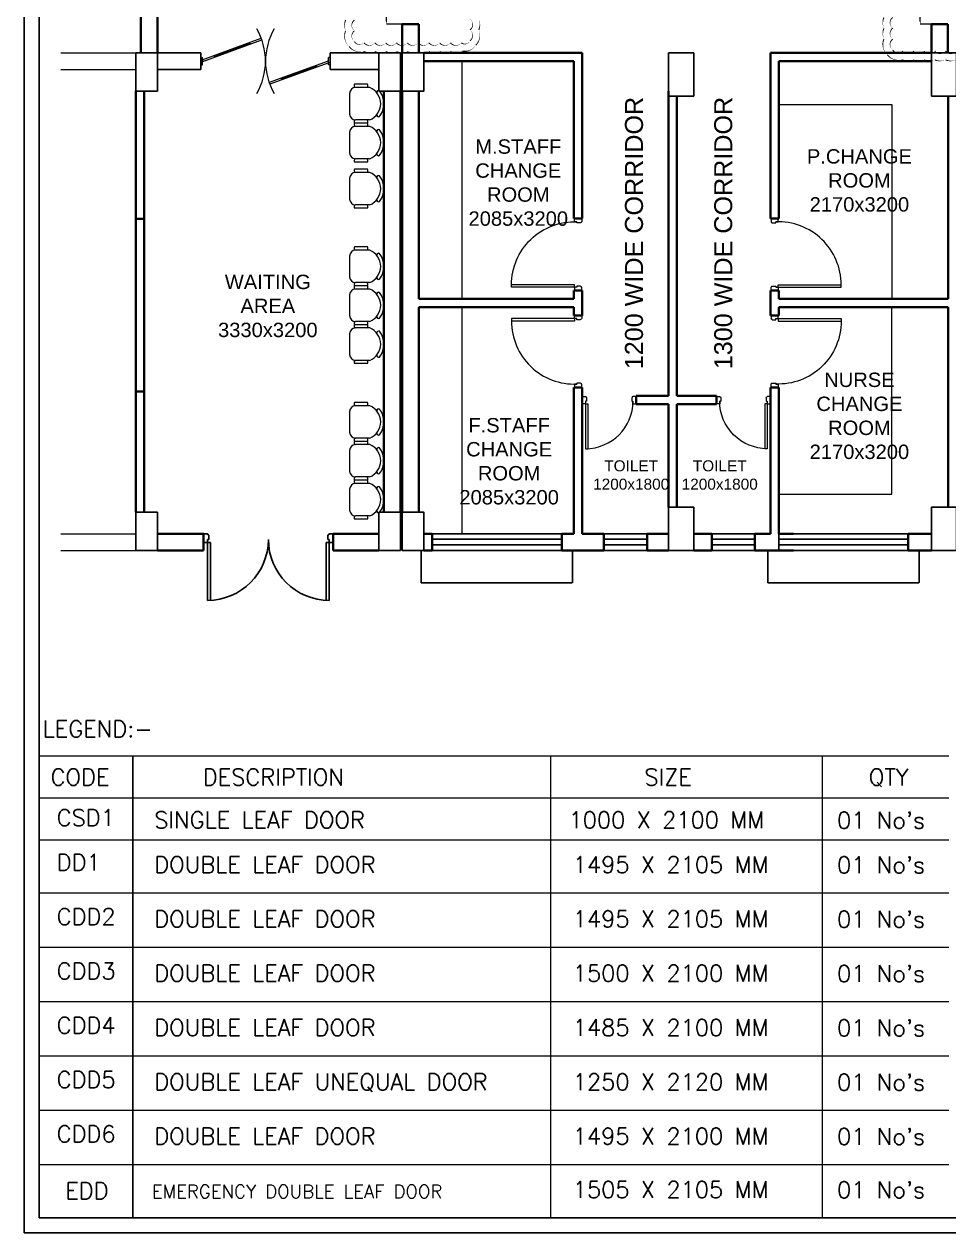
# Model space of a CAD drawing. Header units: millimetres. Extents: x -9331 to 31242, y -4188 to 24622.
# Drawn here: x -9331 to 3513, y -4188 to 12602 of the extents above; entities that cross this region are included whole.
import ezdxf
from ezdxf.enums import TextEntityAlignment as Align

# ---------------------------------------------------------------- set-up
doc = ezdxf.new("R2010")
doc.units = ezdxf.units.MM
doc.linetypes.add('HIDDEN', pattern=[0.375, 0.25, -0.125])
for name, color, linetype, lineweight in [('900 Door', 56, 'Continuous', 5), ('D.F', 251, 'Continuous', 5), ('DIM', 7, 'Continuous', 0), ('DOOR', 144, 'Continuous', 13), ('ELBOW_FLANGE', 7, 'Continuous', 0), ('funiture', 30, 'Continuous', 13), ('furniture', 30, 'Continuous', 9), ('P-Wall', 8, 'Continuous', 35)]:
    doc.layers.add(name, color=color, linetype=linetype, lineweight=lineweight)
for name, color, linetype in [('col', 5, 'Continuous'), ('Dimensions', 7, 'Continuous'), ('Lines', 7, 'Continuous'), ('TEXT', 6, 'Continuous'), ('TITLE BLOCK', 7, 'Continuous'), ('wall', 1, 'Continuous'), ('Window', 4, 'Continuous')]:
    doc.layers.add(name, color=color, linetype=linetype)
doc.styles.add('ARIAL', font='arial.ttf')
doc.styles.add('ROMANS', font='romans.shx')
doc.dimstyles.new('AEPL1', dxfattribs={"dimtxt": 100, "dimasz": 40, "dimexe": 1.25, "dimexo": 5, "dimtad": 0, "dimdec": 0, "dimtxsty": 'ROMANS', "dimcen": 2.5, "dimclrd": 250, "dimclre": 250, "dimclrt": 7, "dimadec": 0, "dimazin": 0, "dimtfac": 1, "dimtdec": 0, "dimtmove": 0, "dimatfit": 3, "dimfxl": 1, "dimlwd": 0, "dimlwe": 0, "dimarcsym": 0})

# ---------------------------------------------------------------- blocks, each defined once
blk = doc.blocks.new('D1')
at = {"layer": 'DOOR', "color": 8}
for p, q in [((19, 69), (825, 362)), ((27, 46), (833, 339)), ((184, 116), (668, 292)), ((672, 280), (663, 304)), ((0, 98), (24, 98)), ((0, 98), (0, 0)), ((0, 0), (24, 0)), ((19, 69), (27, 46)), ((24, 98), (24, 0)), ((180, 128), (188, 105)), ((1737, 52), (931, -241)), ((1745, 29), (939, -264)), ((1745, 29), (1737, 52)), ((1740, 98), (1740, 0)), ((1764, 98), (1740, 98)), ((1764, 0), (1740, 0)), ((1764, 98), (1764, 0)), ((1580, -18), (1096, -194)), ((1584, -30), (1576, -7)), ((1101, -206), (1092, -182))]:
    blk.add_line(p, q, dxfattribs=at)
for centre, start, end in [((0, 49), 330, 30), ((1764, 49), 150, 210)]:
    blk.add_arc(centre, 882, start, end, dxfattribs=at)
blk = doc.blocks.new('CH1')
for p, q in [((7.79, 8.86), (15.54, 8.86)), ((8.95, 10.63), (16.07, 10.63)), ((18.73, -5.67), (18.73, 5.67)), ((7.79, -8.86), (15.54, -8.86)), ((8.95, -10.63), (16.07, -10.63))]:
    blk.add_line(p, q)
for centre, radius, start, end in [((11.3, 0), 11.3, 141.456, 218.544), ((11.3, 0), 9.53, 111.63139, 248.36861), ((2.95, 6.24), 0.935, 339.0298, 121.3377), ((9.81, 9.9), 1.13, 139.80348, 247.85849), ((15.54, 5.67), 3.19, 0, 90), ((15.21, 9.9), 1.13, 292.14151, 40.19652), ((2.94, -6.24), 0.935, 238.6623, 20.9702), ((15.54, -5.67), 3.19, 270, 0), ((9.81, -9.9), 1.13, 112.14151, 220.19652), ((15.21, -9.9), 1.13, 319.80348, 67.85849)]:
    blk.add_arc(centre, radius, start, end)
blk = doc.blocks.new('A$C32852038')
at = {"xscale": 25.40000009536743, "yscale": 25.39999985694885, "zscale": 25.39999999999785, "rotation": 90}
blk.add_blockref('CH1', (0, -476), dxfattribs=at)
blk = doc.blocks.new('750')
at = {"layer": 'DOOR', "color": 8}
for p, q in [((-50, 705), (-47.5, 705)), ((-35, 690), (-35, 692.5)), ((-50, 45), (-47.5, 45)), ((-35, 60), (-35, 57.5)), ((50, 45), (50, 80)), ((50, 80), (675, 80)), ((50, 45), (675, 45)), ((675, 45), (675, 80))]:
    blk.add_line(p, q, dxfattribs=at)
for points in [[(15, 690), (15, 705), (50, 705), (50, 750), (-50, 750), (-50, 705)], [(-35, 690), (15, 690)], [(15, 60), (15, 45), (50, 45), (50, 0), (-50, 0), (-50, 45)], [(-35, 60), (15, 60)]]:
    blk.add_lwpolyline(points, dxfattribs=at)
for centre, radius, start, end in [((-35, 705), 12.5, 180, 270), ((15, 45), 660, 0, 90), ((-35, 45), 12.5, 90, 180)]:
    blk.add_arc(centre, radius, start, end, dxfattribs=at)
blk = doc.blocks.new('A$C19B8274B')
at = {"layer": 'DOOR'}
blk.add_line((-45, 925), (-80, 925), dxfattribs=at)
at = {"layer": 'DOOR', "color": 8}
for p, q in [((-80, 50), (-80, 925)), ((-45, 50), (-45, 925)), ((-45, 50), (-80, 50)), ((-955, -50), (-955, -47.5)), ((-940, -35), (-942.5, -35)), ((-60, -35), (-57.5, -35)), ((-45, -50), (-45, -47.5))]:
    blk.add_line(p, q, dxfattribs=at)
for points in [[(-940, 15), (-955, 15), (-955, 50), (-1000, 50), (-1000, -50), (-955, -50)], [(-940, -35), (-940, 15)], [(-60, 15), (-45, 15), (-45, 50), (0, 50), (0, -50), (-45, -50)], [(-60, -35), (-60, 15)]]:
    blk.add_lwpolyline(points, dxfattribs=at)
for centre, radius, start, end in [((-80, 50), 875, 90, 182.29244), ((-955, -35), 12.5, 270, 0), ((-45, -35), 12.5, 180, 270)]:
    blk.add_arc(centre, radius, start, end, dxfattribs=at)
blk = doc.blocks.new('W1800')
at = {"layer": 'wall', "color": 7}
for p, q in [((0, -58), (0, 173)), ((1800, 173), (1800, -58))]:
    blk.add_line(p, q, dxfattribs=at)
at = {"layer": 'Window'}
for p, q in [((0, 173), (1800, 173)), ((0, 98), (1800, 98)), ((1800, 18), (0, 18)), ((1800, -58), (0, -58))]:
    blk.add_line(p, q, dxfattribs=at)
blk = doc.blocks.new('*D100')
at = {"layer": 'Defpoints', "color": 0, "transparency": 16777216}
for p in [(-4079, 14102), (-4299, 12602), (-4079, 12602)]:
    blk.add_point(p, dxfattribs=at)
at = {"layer": 'DIM', "color": 250, "lineweight": 0, "transparency": 16777216}
for p, q in [((-4084, 14102), (-4300, 14102)), ((-4299, 14062), (-4299, 13522)), ((-4299, 12642), (-4299, 13182)), ((-4084, 12602), (-4300, 12602))]:
    blk.add_line(p, q, dxfattribs=at)
at = {"layer": 'DIM', "color": 250, "transparency": 16777216}
for points in [[(-4306, 14062), (-4292, 14062), (-4299, 14102)], [(-4306, 12642), (-4292, 12642), (-4299, 12602)]]:
    blk.add_solid(points, dxfattribs=at)
at = {"layer": 'DIM', "color": 7, "transparency": 16777216, "insert": (-4299, 13352), "char_height": 100, "attachment_point": 5, "rotation": 90, "style": 'ROMANS'}
blk.add_mtext('1500', dxfattribs=at)
blk = doc.blocks.new('*D101')
at = {"layer": 'Defpoints', "color": 0, "transparency": 16777216}
for p in [(3116, 14087), (3271, 14087), (3271, 12602)]:
    blk.add_point(p, dxfattribs=at)
at = {"layer": 'Dimensions', "color": 250, "lineweight": 0, "transparency": 16777216}
for p, q in [((3266, 14087), (3115, 14087)), ((3116, 14047), (3116, 13514)), ((3116, 12642), (3116, 13175)), ((3266, 12602), (3115, 12602))]:
    blk.add_line(p, q, dxfattribs=at)
at = {"layer": 'Dimensions', "color": 250, "transparency": 16777216}
for points in [[(3109, 14047), (3123, 14047), (3116, 14087)], [(3109, 12642), (3123, 12642), (3116, 12602)]]:
    blk.add_solid(points, dxfattribs=at)
at = {"layer": 'Dimensions', "color": 7, "transparency": 16777216, "insert": (3116, 13344), "char_height": 100, "attachment_point": 5, "rotation": 90, "style": 'ROMANS'}
blk.add_mtext('1485', dxfattribs=at)
blk = doc.blocks.new('*D114')
at = {"layer": 'Defpoints', "color": 0, "transparency": 16777216}
for p in [(-4079, 14102), (-4299, 12602), (-4079, 12602)]:
    blk.add_point(p, dxfattribs=at)
at = {"layer": 'DIM', "color": 250, "lineweight": 0, "transparency": 16777216}
for p, q in [((-4084, 14102), (-4300, 14102)), ((-4299, 14062), (-4299, 13522)), ((-4299, 12642), (-4299, 13182)), ((-4084, 12602), (-4300, 12602))]:
    blk.add_line(p, q, dxfattribs=at)
at = {"layer": 'DIM', "color": 250, "transparency": 16777216}
for points in [[(-4306, 14062), (-4292, 14062), (-4299, 14102)], [(-4306, 12642), (-4292, 12642), (-4299, 12602)]]:
    blk.add_solid(points, dxfattribs=at)
at = {"layer": 'DIM', "color": 7, "transparency": 16777216, "insert": (-4299, 13352), "char_height": 100, "attachment_point": 5, "rotation": 90, "style": 'ROMANS'}
blk.add_mtext('1500', dxfattribs=at)

msp = doc.modelspace()

# ---------------------------------------------------------------- linework, layer by layer
at = {"color": 8, "lineweight": 25}
for p, q in [((-6838.98351, 5401.9863), (-6838.98351, 5521.9863)), ((-6838.98351, 5401.9863), (-6838.98351, 5521.9863)), ((-6838.98351, 5521.9863), (-6784.98351, 5521.9863)), ((-6784.98351, 5401.9863), (-6838.98351, 5401.9863)), ((-6784.98351, 5521.9863), (-6784.98351, 5518.9863)), ((-6766.98351, 5443.9863), (-6784.98351, 5443.9863)), ((-6784.98351, 5443.9863), (-6784.98351, 5401.9863)), ((-6784.98351, 5401.9863), (-6784.98351, 4597.9863)), ((-6784.98351, 5401.9863), (-6742.98351, 5401.9863)), ((-6766.98351, 5503.9863), (-6769.98351, 5503.9863)), ((-6766.98351, 5503.9863), (-6766.98351, 5443.9863)), ((-6742.98351, 5401.9863), (-6742.98351, 4597.9863)), ((-5134.98351, 5401.9863), (-5134.98351, 4597.9863)), ((-5092.98351, 5401.9863), (-5134.98351, 5401.9863)), ((-5110.98351, 5503.9863), (-5107.98351, 5503.9863)), ((-5110.98351, 5503.9863), (-5110.98351, 5443.9863)), ((-5110.98351, 5443.9863), (-5092.98351, 5443.9863)), ((-5038.98351, 5521.9863), (-5092.98351, 5521.9863)), ((-5092.98351, 5521.9863), (-5092.98351, 5518.9863)), ((-5092.98351, 5443.9863), (-5092.98351, 5401.9863)), ((-5092.98351, 5401.9863), (-5038.98351, 5401.9863)), ((-5092.98351, 5401.9863), (-5092.98351, 4597.9863)), ((-5038.98351, 5401.9863), (-5038.98351, 5521.9863))]:
    msp.add_line(p, q, dxfattribs=at)
for points in [[(31241.90189, 24622.29864), (31241.90189, -4187.97993), (-9331.18277, -4187.97993), (-9331.18277, 24622.29864)], [(31033.25271, 24413.64946), (31033.25271, -3979.33076), (-9122.53359, -3979.33076), (-9122.53359, 24413.64946)]]:
    msp.add_lwpolyline(points, close=True)
at = {"color": 8}
for centre, radius, start, end in [((-6784.98351, 5503.9863), 15, 0, 90), ((-6784.98351, 5443.9863), 846, 270, 0), ((-5092.98351, 5443.9863), 846, 180, 270), ((-5092.98351, 5503.9863), 15, 90, 180)]:
    msp.add_arc(centre, radius, start, end, dxfattribs=at)
at = {"layer": 'col'}
for points in [[(-7779.48351, 11671.9863), (-7479.48351, 11671.9863), (-7479.48351, 12201.9863), (-7779.48351, 12201.9863)], [(-7779.48351, 11671.9863), (-7479.48351, 11671.9863), (-7479.48351, 12201.9863), (-7779.48351, 12201.9863)], [(-4404.48351, 11671.9863), (-4104.48351, 11671.9863), (-4104.48351, 12201.9863), (-4404.48351, 12201.9863)], [(-4404.48351, 11671.9863), (-4104.48351, 11671.9863), (-4104.48351, 12201.9863), (-4404.48351, 12201.9863)], [(-4079.48351, 11671.9863), (-3779.48351, 11671.9863), (-3779.48351, 12201.9863), (-4079.48351, 12201.9863)], [(-4079.48351, 11671.9863), (-3779.48351, 11671.9863), (-3779.48351, 12201.9863), (-4079.48351, 12201.9863)], [(-379.48351, 11601.9863), (-29.48351, 11601.9863), (-29.48351, 12201.9863), (-379.48351, 12201.9863)], [(-379.48351, 11601.9863), (-29.48351, 11601.9863), (-29.48351, 12201.9863), (-379.48351, 12201.9863)], [(3270.51649, 11601.9863), (3620.51649, 11601.9863), (3620.51649, 12201.9863), (3270.51649, 12201.9863)], [(3270.51649, 11601.9863), (3620.51649, 11601.9863), (3620.51649, 12201.9863), (3270.51649, 12201.9863)], [(-379.48351, 5291.9863), (-29.48351, 5291.9863), (-29.48351, 5891.9863), (-379.48351, 5891.9863)], [(-379.48351, 5291.9863), (-29.48351, 5291.9863), (-29.48351, 5891.9863), (-379.48351, 5891.9863)], [(3270.51649, 5291.9863), (3620.51649, 5291.9863), (3620.51649, 5891.9863), (3270.51649, 5891.9863)], [(3270.51649, 5291.9863), (3620.51649, 5291.9863), (3620.51649, 5891.9863), (3270.51649, 5891.9863)], [(-7779.48351, 5291.9863), (-7479.48351, 5291.9863), (-7479.48351, 5821.9863), (-7779.48351, 5821.9863)], [(-7779.48351, 5291.9863), (-7479.48351, 5291.9863), (-7479.48351, 5821.9863), (-7779.48351, 5821.9863)], [(-4404.48351, 5291.9863), (-4104.48351, 5291.9863), (-4104.48351, 5821.9863), (-4404.48351, 5821.9863)], [(-4404.48351, 5291.9863), (-4104.48351, 5291.9863), (-4104.48351, 5821.9863), (-4404.48351, 5821.9863)], [(-4079.48351, 5291.9863), (-3779.48351, 5291.9863), (-3779.48351, 5821.9863), (-4079.48351, 5821.9863)], [(-4079.48351, 5291.9863), (-3779.48351, 5291.9863), (-3779.48351, 5821.9863), (-4079.48351, 5821.9863)]]:
    msp.add_lwpolyline(points, close=True, dxfattribs=at)
at = {"layer": 'D.F', "linetype": 'Continuous'}
for p, q in [((-8823.26977, 12201.9863), (-7779.48351, 12201.9863)), ((-8823.26977, 11971.9863), (-7779.48351, 11971.9863)), ((-8823.26977, 5521.9863), (-7779.48351, 5521.9863)), ((-8823.26977, 5291.9863), (-7779.48351, 5291.9863))]:
    msp.add_line(p, q, dxfattribs=at)
at = {"layer": 'DIM', "linetype": 'ByBlock'}
msp.add_line((-9122.53359, 2439.06989), (-9122.53359, -3979.33076), dxfattribs=at)
at = {"layer": 'DIM', "color": 5}
for points in [[(-3015.74009, 12672.35327, 0, 15, -0.201399012), (-3015.74009, 12522.35327, 0, 15, -0.3077756769), (-3058.95688, 12308.79555, 0, 15, -0.3098283096), (-3243.68624, 12228.94725, 0, 15, -0.2251440426), (-3409.5836, 12221.40662, 0, 15, -0.201399012), (-3559.5836, 12221.40662, 0, 15, -0.201399012), (-3709.5836, 12221.40662, 0, 15, -0.201399012), (-3859.5836, 12221.40662, 0, 15, -0.201399012), (-4009.5836, 12221.40662, 0, 15, -0.201399012), (-4159.5836, 12221.40662, 0, 15, -0.201399012), (-4309.5836, 12221.40662, 0, 15, -0.201399012), (-4459.5836, 12221.40662, 0, 15, -0.2144984726), (-4618.45776, 12225.39722, 0, 15, -0.3154019249), (-4818.62161, 12293.05256, 0, 15, -0.3151164376), (-4865.5952, 12510.18517, 0, 15, -0.201399012), (-4865.5952, 12660.18517, 0, 15, -0.201399012)], [(4461.21112, 12707.35327, 0, 15, -0.201399012), (4461.21112, 12557.35327, 0, 15, -0.201399012), (4461.21112, 12407.35327, 0, 15, -0.3077756769), (4417.99433, 12193.79555, 0, 15, -0.3098283096), (4233.26497, 12113.94725, 0, 15, -0.2251440426), (4067.36761, 12106.40662, 0, 15, -0.201399012), (3917.36761, 12106.40662, 0, 15, -0.201399012), (3767.36761, 12106.40662, 0, 15, -0.201399012), (3617.36761, 12106.40662, 0, 15, -0.201399012), (3467.36761, 12106.40662, 0, 15, -0.201399012), (3317.36761, 12106.40662, 0, 15, -0.201399012), (3167.36761, 12106.40662, 0, 15, -0.201399012), (3017.36761, 12106.40662, 0, 15, -0.2144984726), (2858.49345, 12110.39722, 0, 15, -0.3154019249), (2658.3296, 12178.05256, 0, 15, -0.3151164376), (2611.35601, 12395.18517, 0, 15, -0.201399012), (2611.35601, 12545.18517, 0, 15, -0.201399012), (2611.35601, 12695.18517, 0, 15, -0.201399012)]]:
    msp.add_lwpolyline(points, format="xyseb", dxfattribs=at)
at = {"layer": 'DIM', "color": 1}
for points in [[(-3138.13517, 12672.35327, 0, 15, -0.5), (-3138.13517, 12522.35327, 0, 15, -0.5), (-3138.13517, 12372.35327, 0, 15, -0.5), (-3259.5836, 12343.8017, 0, 15, -0.5), (-3409.5836, 12343.8017, 0, 15, -0.5), (-3559.5836, 12343.8017, 0, 15, -0.5), (-3709.5836, 12343.8017, 0, 15, -0.5), (-3859.5836, 12343.8017, 0, 15, -0.5), (-4009.5836, 12343.8017, 0, 15, -0.5), (-4159.5836, 12343.8017, 0, 15, -0.5), (-4309.5836, 12343.8017, 0, 15, -0.5), (-4459.5836, 12343.8017, 0, 15, -0.5), (-4609.5836, 12343.8017, 0, 15, -0.5), (-4743.20012, 12360.18517, 0, 15, -0.5), (-4743.20012, 12510.18517, 0, 15, -0.5), (-4743.20012, 12660.18517, 0, 15, -0.5)], [(4338.81604, 12707.35327, 0, 15, -0.5), (4338.81604, 12557.35327, 0, 15, -0.5), (4338.81604, 12407.35327, 0, 15, -0.5), (4338.81604, 12257.35327, 0, 15, -0.5), (4217.36761, 12228.8017, 0, 15, -0.5), (4067.36761, 12228.8017, 0, 15, -0.5), (3917.36761, 12228.8017, 0, 15, -0.5), (3767.36761, 12228.8017, 0, 15, -0.5), (3617.36761, 12228.8017, 0, 15, -0.5), (3467.36761, 12228.8017, 0, 15, -0.5), (3317.36761, 12228.8017, 0, 15, -0.5), (3167.36761, 12228.8017, 0, 15, -0.5), (3017.36761, 12228.8017, 0, 15, -0.5), (2867.36761, 12228.8017, 0, 15, -0.5), (2733.75109, 12245.18517, 0, 15, -0.5), (2733.75109, 12395.18517, 0, 15, -0.5), (2733.75109, 12545.18517, 0, 15, -0.5), (2733.75109, 12695.18517, 0, 15, -0.5)]]:
    msp.add_lwpolyline(points, format="xyseb", dxfattribs=at)
at = {"layer": 'ELBOW_FLANGE'}
for p, q in [((-9122.53359, 2439.06989), (3513.07087, 2439.06989)), ((-2019.90846, 2439.06989), (-2019.90846, -3979.33076)), ((1754.50389, 2439.06989), (1754.50389, -3979.33076)), ((-9122.53359, 1854.3479), (3513.07087, 1854.3479)), ((-9122.53359, 1269.62592), (3513.07087, 1269.62592)), ((-9122.53359, 534.15695), (3513.07087, 534.15695)), ((-9122.53359, -220.3104), (3513.07087, -220.3104)), ((-9122.53359, -974.77774), (3513.07087, -974.77774)), ((-9122.53359, -1729.24509), (3513.07087, -1729.24509)), ((-9122.53359, -2483.71243), (3513.07087, -2483.71243)), ((-9122.53359, -2483.71243), (3513.07087, -2483.71243)), ((-9122.53359, -3238.17978), (3513.07087, -3238.17978)), ((-9122.53359, -3979.33076), (3513.07087, -3979.33076))]:
    msp.add_line(p, q, dxfattribs=at)
at = {"layer": 'funiture'}
for p, q in [((-3249.48351, 12086.9863), (-3249.48351, 8786.9863)), ((-3249.48351, 8671.9863), (-3249.48351, 5521.9863))]:
    msp.add_line(p, q, dxfattribs=at)
at = {"layer": 'funiture', "color": 8}
for points in [[(1150.51649, 11486.9863), (2720.51649, 11486.9863), (2720.51649, 8786.9863)], [(1150.51649, 6071.9863), (2720.51649, 6071.9863), (2720.51649, 8671.9863)]]:
    msp.add_lwpolyline(points, dxfattribs=at)
at = {"layer": 'Lines', "linetype": 'HIDDEN'}
for points in [[(-3814.48351, 5291.9863), (-3814.48351, 4841.9863), (-1714.48351, 4841.9863), (-1714.48351, 5291.9863)], [(3100.51649, 5291.9863), (3100.51649, 4841.9863), (1000.51649, 4841.9863), (1000.51649, 5291.9863)]]:
    msp.add_lwpolyline(points, dxfattribs=at)
at = {"layer": 'P-Wall', "color": 8, "linetype": 'Continuous'}
for p, q in [((-7709.48351, 20781.9863), (-7709.48351, 12201.9863)), ((-7479.48351, 20781.9863), (-7479.48351, 12201.9863)), ((-3779.48351, 12201.9863), (-1579.48351, 12201.9863)), ((-1579.48351, 12086.9863), (-1579.48351, 12201.9863)), ((3270.51649, 12201.9863), (1035.51649, 12201.9863)), ((-3779.48351, 12086.9863), (-1694.48351, 12086.9863)), ((3270.51649, 12086.9863), (1150.51649, 12086.9863)), ((-7779.48351, 11671.9863), (-7779.48351, 9896.9863)), ((-7664.48351, 11671.9863), (-7664.48351, 9896.9863)), ((-4334.48351, 5821.9863), (-4334.48351, 11671.9863)), ((-4104.48351, 5821.9863), (-4104.48351, 11671.9863)), ((-4079.48351, 11671.9863), (-4079.48351, 5821.9863)), ((-4079.48351, 11601.9863), (-4079.48351, 5891.9863)), ((-3849.48351, 11671.9863), (-3849.48351, 8786.9863)), ((-3849.48351, 11601.9863), (-3849.48351, 8786.9863)), ((3505.51649, 11601.9863), (3505.51649, 8786.9863)), ((-7664.48351, 9896.9863), (-7779.48351, 9896.9863)), ((-7779.48351, 7496.9863), (-7779.48351, 9896.9863)), ((-7664.48351, 9896.9863), (-7664.48351, 7496.9863)), ((-1694.48351, 9901.9863), (-1579.48351, 9901.9863)), ((1150.51649, 9901.9863), (1035.51649, 9901.9863)), ((-1694.48351, 8901.9863), (-1579.48351, 8901.9863)), ((1150.51649, 8901.9863), (1035.51649, 8901.9863)), ((-3849.48351, 8786.9863), (-1694.48351, 8786.9863)), ((3505.51649, 8786.9863), (1150.51649, 8786.9863)), ((-3849.48351, 8671.9863), (-3849.48351, 5821.9863)), ((-3849.48351, 8671.9863), (-3849.48351, 5891.9863)), ((-3849.48351, 8671.9863), (-1694.48351, 8671.9863)), ((3505.51649, 8671.9863), (1150.51649, 8671.9863)), ((3505.51649, 8671.9863), (3505.51649, 5891.9863)), ((-1694.48351, 8556.9863), (-1579.48351, 8556.9863)), ((1150.51649, 8556.9863), (1035.51649, 8556.9863)), ((-1694.48351, 7556.9863), (-1579.48351, 7556.9863)), ((1150.51649, 7556.9863), (1035.51649, 7556.9863)), ((-7664.48351, 7496.9863), (-7779.48351, 7496.9863)), ((-7779.48351, 7496.9863), (-7779.48351, 5821.9863)), ((-7664.48351, 7496.9863), (-7664.48351, 5821.9863)), ((-1279.48351, 5521.9863), (-1279.48351, 5291.9863)), ((-679.48351, 5521.9863), (-679.48351, 5291.9863)), ((220.51649, 5521.9863), (220.51649, 5291.9863)), ((820.51649, 5521.9863), (820.51649, 5291.9863))]:
    msp.add_line(p, q, dxfattribs=at)
at = {"layer": 'P-Wall'}
for p, q in [((-4079.48351, 12201.9863), (-4079.48351, 12601.9863)), ((-4079.48351, 12601.9863), (-3849.48351, 12601.9863)), ((-3849.48351, 12601.9863), (-3849.48351, 12201.9863)), ((3270.51649, 12201.9863), (3270.51649, 12601.9863)), ((3270.51649, 12601.9863), (3500.51649, 12601.9863)), ((3500.51649, 12601.9863), (3500.51649, 12201.9863))]:
    msp.add_line(p, q, dxfattribs=at)
at = {"layer": 'P-Wall', "color": 8}
for p, q in [((1035.51649, 12201.9863), (1035.51649, 9901.9863)), ((-1694.48351, 9901.9863), (-1694.48351, 12086.9863)), ((-1579.48351, 12086.9863), (-1579.48351, 9901.9863)), ((1150.51649, 9901.9863), (1150.51649, 12086.9863)), ((-379.48351, 7436.9863), (-379.48351, 11671.9863)), ((-264.48351, 7436.9863), (-264.48351, 11601.9863)), ((-1694.48351, 8786.9863), (-1694.48351, 8901.9863)), ((-1579.48351, 8556.9863), (-1579.48351, 8901.9863)), ((1035.51649, 8556.9863), (1035.51649, 8901.9863)), ((1150.51649, 8786.9863), (1150.51649, 8901.9863)), ((-1694.48351, 8556.9863), (-1694.48351, 8671.9863)), ((1150.51649, 8556.9863), (1150.51649, 8671.9863)), ((-1694.48351, 5521.9863), (-1694.48351, 7556.9863)), ((-1579.48351, 5521.9863), (-1579.48351, 7556.9863)), ((1035.51649, 5521.9863), (1035.51649, 7556.9863)), ((1150.51649, 5521.9863), (1150.51649, 7556.9863)), ((-829.48351, 7321.9863), (-829.48351, 7436.9863)), ((-829.48351, 7436.9863), (-379.48351, 7436.9863)), ((-264.48351, 7436.9863), (-194.48351, 7436.9863)), ((285.51649, 7436.9863), (-264.48351, 7436.9863)), ((285.51649, 7321.9863), (285.51649, 7436.9863)), ((-829.48351, 7321.9863), (-379.48351, 7321.9863)), ((-379.48351, 5891.9863), (-379.48351, 7321.9863)), ((-264.48351, 7321.9863), (-194.48351, 7321.9863)), ((-264.48351, 5891.9863), (-264.48351, 7321.9863)), ((285.51649, 7321.9863), (-264.48351, 7321.9863)), ((-3779.48351, 5521.9863), (-3664.48351, 5521.9863)), ((-3664.48351, 5521.9863), (-3779.48351, 5521.9863)), ((-3664.48351, 5521.9863), (-3664.48351, 5291.9863)), ((-1864.48351, 5521.9863), (-1694.48351, 5521.9863)), ((-1864.48351, 5521.9863), (-1864.48351, 5291.9863)), ((-1579.48351, 5521.9863), (-1279.48351, 5521.9863)), ((-679.48351, 5521.9863), (-379.48351, 5521.9863)), ((220.51649, 5521.9863), (-29.48351, 5521.9863)), ((1035.51649, 5521.9863), (820.51649, 5521.9863)), ((1355.51649, 5521.9863), (1150.51649, 5521.9863)), ((2950.51649, 5521.9863), (3270.51649, 5521.9863)), ((2950.51649, 5521.9863), (2950.51649, 5291.9863)), ((-3779.48351, 5291.9863), (-3664.48351, 5291.9863)), ((-3664.48351, 5291.9863), (-3779.48351, 5291.9863)), ((-1864.48351, 5291.9863), (-1279.48351, 5291.9863)), ((-679.48351, 5291.9863), (-379.48351, 5291.9863)), ((220.51649, 5291.9863), (-29.48351, 5291.9863)), ((1355.51649, 5291.9863), (820.51649, 5291.9863)), ((2950.51649, 5291.9863), (3270.51649, 5291.9863))]:
    msp.add_line(p, q, dxfattribs=at)
at = {"layer": 'P-Wall', "linetype": 'Continuous'}
for p, q in [((-6838.98351, 5521.9863), (-7479.48351, 5521.9863)), ((-6838.98351, 5521.9863), (-6838.98351, 5291.9863)), ((-4404.48351, 5521.9863), (-5038.98351, 5521.9863)), ((-5038.98351, 5521.9863), (-5038.98351, 5291.9863)), ((-6838.98351, 5291.9863), (-7479.48351, 5291.9863)), ((-4404.48351, 5291.9863), (-5038.98351, 5291.9863))]:
    msp.add_line(p, q, dxfattribs=at)
at = {"layer": 'TITLE BLOCK'}
msp.add_line((-7821.17018, 2439.06989), (-7821.17018, -3979.33076), dxfattribs=at)
at = {"layer": 'wall', "linetype": 'Continuous'}
for p, q in [((-6878.98351, 12201.9863), (-7479.48351, 12201.9863)), ((-6878.98351, 12201.9863), (-6878.98351, 11971.9863)), ((-4404.48351, 12201.9863), (-5078.98351, 12201.9863)), ((-5078.98351, 12201.9863), (-5078.98351, 11971.9863)), ((-6878.98351, 11971.9863), (-7479.48351, 11971.9863)), ((-4404.48351, 11971.9863), (-5078.98351, 11971.9863))]:
    msp.add_line(p, q, dxfattribs=at)
at = {"layer": 'Window', "ltscale": 750}
for p, q in [((-679.48351, 5521.9863), (-1279.48351, 5521.9863)), ((820.51649, 5521.9863), (220.51649, 5521.9863)), ((-679.48351, 5291.9863), (-1279.48351, 5291.9863)), ((820.51649, 5291.9863), (220.51649, 5291.9863))]:
    msp.add_line(p, q, dxfattribs=at)
at = {"layer": 'Window', "linetype": 'HIDDEN', "ltscale": 0.8}
for p, q in [((-679.48351, 5446.9863), (-1279.48351, 5446.9863)), ((820.51649, 5446.9863), (220.51649, 5446.9863)), ((-679.48351, 5366.9863), (-1279.48351, 5366.9863)), ((820.51649, 5366.9863), (220.51649, 5366.9863))]:
    msp.add_line(p, q, dxfattribs=at)

# ---------------------------------------------------------------- block references
at = {"layer": 'DOOR', "xscale": 1.020408162847161, "yscale": 1.020408162847161, "zscale": 1.020408162847161, "rotation": 180}
msp.add_blockref('D1', (-5078.98351, 12136.9863), dxfattribs=at)
at = {"layer": 'DOOR', "linetype": 'Continuous', "xscale": -1}
for p, rotation in [((-1636.98351, 8901.9863), 89.99999999999967), ((1093.01649, 8556.9863), 270)]:
    msp.add_blockref('A$C19B8274B', p, dxfattribs=dict(at, rotation=rotation))
at = {"layer": 'DOOR', "linetype": 'Continuous'}
for p, rotation in [((1093.01649, 8901.9863), 270), ((-1636.98351, 8556.9863), 90)]:
    msp.add_blockref('A$C19B8274B', p, dxfattribs=dict(at, rotation=rotation))
at = {"layer": 'DOOR', "rotation": 270}
msp.add_blockref('750', (-1579.48351, 7379.4863), dxfattribs=at)
at = {"layer": 'DOOR', "xscale": -1, "rotation": 89.99999999999967}
msp.add_blockref('750', (1035.51649, 7379.4863), dxfattribs=at)
at = {"layer": 'DOOR', "color": 7, "xscale": -1}
msp.add_blockref('W1800', (-1864.48351, 5349.4863), dxfattribs=at)
at = {"layer": 'DOOR', "color": 7}
msp.add_blockref('W1800', (1150.51649, 5349.4863), dxfattribs=at)
at = {"layer": 'furniture', "rotation": 90}
for p in [(-4810.18216, 11496.98629), (-4810.18216, 10956.98629), (-4810.18216, 10316.9863), (-4810.18216, 9236.9863), (-4810.18216, 8696.9863), (-4810.18216, 8156.98631), (-4810.18216, 7076.98631), (-4810.18216, 6536.98632), (-4810.18216, 5996.98632)]:
    msp.add_blockref('A$C32852038', p, dxfattribs=at)

# ---------------------------------------------------------------- texts
at = {"layer": '900 Door', "color": 7, "style": 'ROMANS'}
for s, height, p in [('LEGEND:-', 229.927967, (-9072.98855, 2697.06389)), ('CODE', 229.927967, (-8964.19717, 2027.91813)), ('DESCRIPTION', 229.9279672, (-6848.94672, 2027.91813)), ('SIZE', 229.927967, (-715.8954, 2027.91813)), ('QTY', 229.927967, (2401.69428, 2027.91813)), ('CSD1', 229.927967, (-8879.10848, 1464.18261)), ('DD1', 229.927967, (-8879.10848, 843.50917)), ('CDD2', 229.927967, (-8879.10848, 89.04183)), ('CDD3', 229.927967, (-8879.10848, -665.42552)), ('CDD4', 229.927967, (-8879.10848, -1419.89286)), ('CDD5', 229.927967, (-8879.10848, -2174.36021)), ('CDD6', 229.927967, (-8879.10848, -2928.82755)), ('EDD', 229.927967, (-8760.05233, -3718.16318))]:
    msp.add_text(s, height=height, dxfattribs=at).set_placement(p)
at = {"layer": 'TEXT', "color": 8, "style": 'ARIAL'}
for s, p in [('1200 WIDE CORRIDOR', (-660.47783, 9700.60729)), ('1300 WIDE CORRIDOR', (579.0168, 9700.60729))]:
    msp.add_text(s, height=250, rotation=90, dxfattribs=at).set_placement(p, align=Align.BOTTOM_CENTER)
at = {"layer": 'TEXT', "color": 8, "attachment_point": 5, "style": 'ARIAL'}
for s, insert, char_height, width in [('M.STAFF CHANGE ROOM 2085x3200', (-2467.44735, 10400.36707), 200, 1382.8103683), ('\\PP.CHANGE ROOM\\P2170x3200', (2271.02025, 10597.41983), 200, 1674.8573511), ('WAITING AREA 3330x3200', (-5946.5792, 8686.84431), 200, 1382.8103683), ('NURSE\\PCHANGE ROOM 2170x3200', (2271.02025, 7160.10909), 200, 1674.8573511), ('F.STAFF CHANGE ROOM 2085x3200', (-2594.39715, 6529.0706), 200, 1382.8103683), ('TOILET\\P1200x1800', (-899.34803, 6338.35996), 153, 1626.9556617), ('TOILET\\P1200x1800', (330.63758, 6338.35996), 153, 1626.9556617)]:
    msp.add_mtext(s, dxfattribs=dict(at, insert=insert, char_height=char_height, width=width))
at = {"layer": 'TITLE BLOCK', "style": 'ROMANS'}
for s, height, p in [('SINGLE LEAF DOOR', 229.9279672, (-7523.83749, 1432.79331)), ('  1000 X 2100 MM', 229.9279672, (-2084.81743, 1432.79331)), ("01 No's", 229.927967, (1960.3311, 1428.3172)), ('DOUBLE LEAF DOOR', 229.9279672, (-7523.83749, 812.11988)), (' 1495 X 2105 MM', 229.9279672, (-1867.64416, 812.11988)), ("01 No's", 229.927967, (1960.3311, 807.64377)), ('DOUBLE LEAF DOOR', 229.9279672, (-7523.83749, 57.65253)), (' 1495 X 2105 MM', 229.9279672, (-1867.64416, 57.65253)), ("01 No's", 229.927967, (1960.3311, 53.17642)), ('DOUBLE LEAF DOOR', 229.9279672, (-7523.83749, -696.81481)), (' 1500 X 2100 MM', 229.9279672, (-1867.64416, -696.81481)), ("01 No's", 229.927967, (1960.3311, -701.29092)), ('DOUBLE LEAF DOOR', 229.9279672, (-7523.83749, -1451.28216)), (' 1485 X 2100 MM', 229.9279672, (-1867.64416, -1451.28216)), ("01 No's", 229.927967, (1960.3311, -1455.75827)), ('DOUBLE LEAF UNEQUAL DOOR', 229.9279672, (-7523.83749, -2205.7495)), (' 1250 X 2120 MM', 229.9279672, (-1867.64416, -2205.7495)), ("01 No's", 229.927967, (1960.3311, -2210.22561)), ('DOUBLE LEAF DOOR', 229.9279672, (-7523.83749, -2960.21685)), (' 1495 X 2100 MM', 229.9279672, (-1867.64416, -2960.21685)), ("01 No's", 229.927967, (1960.3311, -2964.69296)), ('EMERGENCY DOUBLE LEAF DOOR', 183.9423738, (-7558.78654, -3705.16318)), (' 1505 X 2105 MM', 229.9279672, (-1867.64416, -3701.36782)), ("01 No's", 229.927967, (1960.3311, -3705.84394))]:
    msp.add_text(s, height=height, dxfattribs=at).set_placement(p)

# ---------------------------------------------------------------- dimensions: what is measured, and where the dimension line sits
at = {"layer": 'DIM'}
for picture in ['*D100', '*D114']:
    dim = msp.add_linear_dim(base=(-4298.92616, 12601.9863), p1=(-4079.48351, 14101.9863), p2=(-4079.48351, 12601.9863), angle=90, dimstyle='AEPL1', dxfattribs=at)
    dim.commit()
    dim.dimension.update_dxf_attribs({"geometry": picture, "text_midpoint": (-4298.92616, 13351.9863)})
at = {"layer": 'Dimensions'}
dim = msp.add_linear_dim(base=(3116.04167, 14086.9863), p1=(3270.51649, 12601.9863), p2=(3270.51649, 14086.9863), angle=90, dimstyle='AEPL1', dxfattribs=at)
dim.commit()
dim.dimension.update_dxf_attribs({"geometry": '*D101', "text_midpoint": (3116.04167, 13344.4863), "dimtype": 160})

doc.saveas('drawing.dxf')
